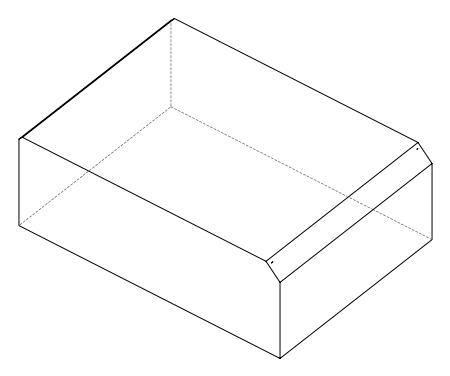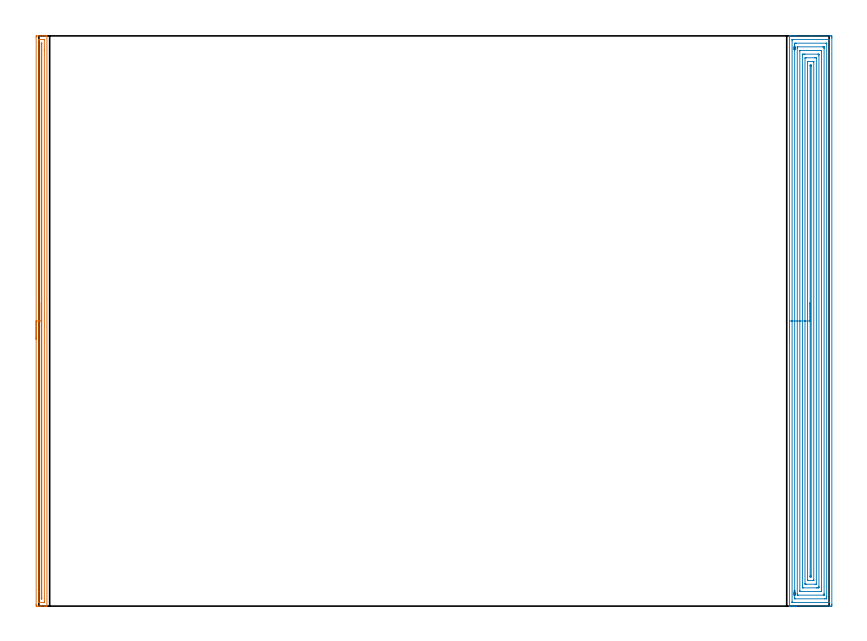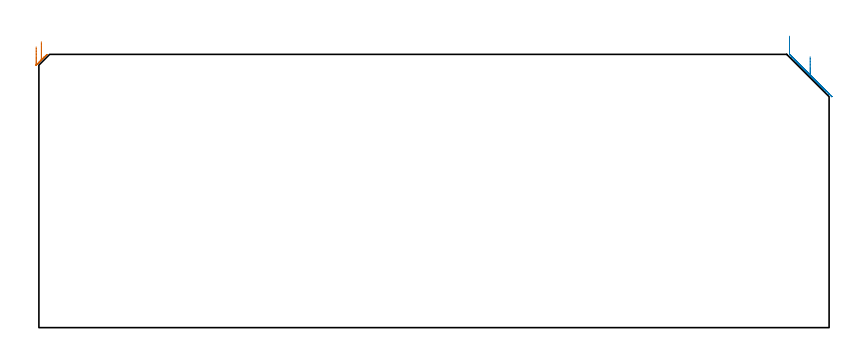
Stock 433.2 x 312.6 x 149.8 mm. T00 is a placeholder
(PLAN: 2 operations, 0 tool changes, 30.4 min)
(1 AREA_MILL | FG_CHAMFER_SURFACE | UGT0205_001 | 7.65 min | 5439 mm3)
(2 AREA_MILL_1 | FG_CHAMFER_SURFACE_1 | UGT0205_001 | 22.75 min | 84121 mm3)
(TOOL UGT0205_001 | Chamfer Mill 20 x 3 x 45 deg. | D20 FL50 Z2)
(OP 1 AREA_MILL)
G17 G21 G94 G90
T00 M6
G54
G17 G0 G90 X-1.5 Y146.3 S1061 M3
G43 Z159.8 H0
Z153.9
G94 G1 Y146.338 Z153.028 F250.
Y146.452 Z152.163
Y146.641 Z151.312
Y146.903 Z150.48
Y147.237 Z149.674
Y147.64 Z148.9
Y148.109 Z148.164
Y148.64 Z147.472
Y149.229 Z146.829
Y149.872 Z146.24
Y150.564 Z145.708
Y151.3 Z145.24
Y152.074 Z144.837
Y152.88 Z144.503
Y153.712 Z144.241
Y154.564 Z144.052
Y155.428 Z143.938
Y156.3 Z143.9
Y311.997
X-1.498 Y312.334
X-1.493 Y312.59 Z143.904
X-1.169 Y312.6 Z144.227
X0.577 Z145.972
X2.017 Z147.413
X3.196 Z148.59
X3.808 Z149.207
X4.168 Z149.567
X4.285 Y312.598 Z149.677
X4.397 Y312.59 Z149.788
X4.4 Y312.444 Z149.8
Y0.156
X4.397 Y0.01 Z149.788
X4.285 Y0.002 Z149.677
X4.168 Y0. Z149.567
X3.808 Z149.207
X3.196 Z148.59
X1.144 Z146.541
X0.577 Z145.972
X-0.012 Z145.383
X-1.068 Z144.328
X-1.169 Y0.002 Z144.227
X-1.493 Y0.01 Z143.904
X-1.498 Y0.266 Z143.9
X-1.5 Y0.603
Y0.941
Y156.3
X-0.086 Z145.314
Y309.998
X-0.085 Y310.213 Z145.315
X-0.081 Y310.551 Z145.319
X-0.079 Y310.585 Z145.321
X-0.028 Y310.591 Z145.372
X0.072 Y310.597 Z145.472
X0.199 Y310.6 Z145.599
X2.818 Y310.599 Z148.218
X2.944 Y310.594 Z148.344
X2.968 Y310.59 Z148.368
X2.979 Y310.581 Z148.379
X2.981 Y310.555 Z148.381
X2.985 Y310.429 Z148.385
X2.986 Y304.753 Z148.386
Y2.602
X2.984 Y2.387 Z148.384
X2.98 Y2.049 Z148.38
X2.979 Y2.015 Z148.379
X2.928 Y2.009 Z148.328
X2.828 Y2.003 Z148.228
X2.701 Y2. Z148.101
X0.082 Y2.001 Z145.482
X-0.044 Y2.006 Z145.356
X-0.068 Y2.01 Z145.332
X-0.079 Y2.019 Z145.321
X-0.081 Y2.045 Z145.319
X-0.085 Y2.171 Z145.315
X-0.086 Y7.853 Z145.314
Y156.3
X1.328 Z146.728
Y307.66
X1.331 Y308.428 Z146.731
X1.333 Y308.548 Z146.733
X1.335 Y308.585 Z146.735
X1.367 Y308.59 Z146.767
X1.45 Y308.595 Z146.85
X1.506 Y308.594 Z146.906
X1.549 Y308.59 Z146.949
X1.565 Y308.581 Z146.965
X1.567 Y308.552 Z146.967
X1.57 Y308.428 Z146.97
X1.571 Y308.305 Z146.971
Y4.94
X1.569 Y4.172 Z146.969
X1.567 Y4.052 Z146.967
X1.565 Y4.015 Z146.965
X1.533 Y4.01 Z146.933
X1.45 Y4.005 Z146.85
X1.394 Y4.006 Z146.794
X1.351 Y4.01 Z146.751
X1.335 Y4.019 Z146.735
X1.333 Y4.048 Z146.733
X1.33 Y4.172 Z146.73
X1.329 Y4.295 Z146.729
X1.328 Y156.3 Z146.728
Y157.172 Z146.766
Y158.037 Z146.88
Y158.888 Z147.069
Y159.72 Z147.331
Y160.526 Z147.665
Y161.3 Z148.068
Y162.036 Z148.537
Y162.728 Z149.068
Y163.371 Z149.657
Y163.96 Z150.301
Y164.492 Z150.993
Y164.96 Z151.728
Y165.363 Z152.502
Y165.697 Z153.308
Y165.959 Z154.14
Y166.148 Z154.992
Y166.262 Z155.857
Y166.3 Z156.728
G0 Z159.8
M5
M2
(OP 2 AREA_MILL_1)
G17 G21 G94 G90
T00 M6
G54
G17 G0 G90 X411.5 Y146.3 S1061 M3
G43 Z159.8 H0
G94 G1 Y146.338 Z158.928 F250.
Y146.452 Z158.063
Y146.641 Z157.212
Y146.903 Z156.38
Y147.237 Z155.574
Y147.64 Z154.8
Y148.108 Z154.064
Y148.64 Z153.372
Y149.229 Z152.729
Y149.872 Z152.14
Y150.564 Z151.608
Y151.3 Z151.14
Y152.074 Z150.737
Y152.88 Z150.403
Y153.712 Z150.141
Y154.564 Z149.952
Y155.428 Z149.838
Y156.3 Z149.8
Y312.444
X411.503 Y312.59 Z149.788
X411.526 Y312.593 Z149.765
X411.865 Y312.6 Z149.434
X412.285 Z149.014
X412.907 Z148.388
X414.104 Z147.193
X414.679 Z146.614
X423.322 Z137.976
X433.581 Z127.716
X434.18 Y312.596 Z127.117
X434.692 Y312.592 Z126.606
X434.694 Y312.515 Z126.603
X434.699 Y311.997 Z126.601
X434.7 Y311.474 Z126.6
Y0.971
X434.699 Y0.603 Z126.601
X434.694 Y0.085 Z126.603
X434.692 Y0.008 Z126.606
X434.18 Y0.004 Z127.117
X433.581 Y0. Z127.716
X415.278 Z146.017
X414.679 Z146.614
X414.104 Z147.193
X413.793 Z147.503
X413.217 Z148.079
X412.907 Z148.388
X412.285 Z149.014
X411.865 Z149.434
X411.527 Z149.764
X411.503 Y0.009 Z149.788
X411.5 Y0.157 Z149.8
Y156.3
X412.914 Z148.386
Y310.205
X412.916 Y310.434 Z148.384
X412.919 Y310.544 Z148.381
X412.921 Y310.59 Z148.379
X413.024 Y310.593 Z148.276
X413.41 Y310.599 Z147.89
X432.91 Z128.39
X433.151 Y310.595 Z128.149
X433.246 Y310.59 Z128.054
X433.279 Y310.587 Z128.021
X433.281 Y310.542 Z128.019
X433.284 Y310.435 Z128.016
X433.286 Y310.22 Z128.014
Y2.395
X433.284 Y2.166 Z128.016
X433.281 Y2.056 Z128.019
X433.279 Y2.01 Z128.021
X433.176 Y2.007 Z128.124
X432.79 Y2.001 Z128.51
X413.29 Z148.01
X413.049 Y2.005 Z148.251
X412.954 Y2.01 Z148.346
X412.921 Y2.013 Z148.379
X412.919 Y2.058 Z148.381
X412.916 Y2.165 Z148.384
X412.914 Y2.38 Z148.386
Y156.3
X414.328 Z146.972
X414.329 Y307.536 Z146.971
X414.33 Y307.888 Z146.97
X414.336 Y308.428 Z146.964
X414.345 Y308.59 Z146.955
X414.511 Y308.598 Z146.789
X414.679 Y308.599 Z146.621
X415.395 Y308.6 Z145.905
X431.521 Y308.599 Z129.779
X431.691 Y308.595 Z129.609
X431.804 Y308.59 Z129.496
X431.865 Y308.58 Z129.435
X431.867 Y308.545 Z129.433
X431.87 Y308.428 Z129.43
X431.871 Y308.075 Z129.429
Y5.064
X431.87 Y4.712 Z129.43
X431.865 Y4.172 Z129.435
X431.855 Y4.01 Z129.445
X431.689 Y4.002 Z129.611
X431.521 Y4.001 Z129.779
X430.805 Y4. Z130.495
X414.679 Y4.001 Z146.621
X414.509 Y4.005 Z146.791
X414.396 Y4.01 Z146.904
X414.335 Y4.02 Z146.965
X414.333 Y4.055 Z146.967
X414.33 Y4.172 Z146.97
X414.329 Y4.525 Z146.971
X414.328 Y156.3 Z146.972
X415.743 Z145.557
Y305.752
X415.745 Y306.464 Z145.555
X415.748 Y306.567 Z145.552
X415.749 Y306.589 Z145.551
X415.768 Y306.592 Z145.532
X415.82 Y306.596 Z145.48
X416.031 Y306.599 Z145.269
X429.748 Y306.6 Z131.552
X430.183 Y306.599 Z131.117
X430.379 Y306.597 Z130.921
X430.428 Y306.593 Z130.872
X430.448 Y306.59 Z130.852
X430.451 Y306.579 Z130.849
X430.453 Y306.512 Z130.847
X430.457 Y305.93 Z130.843
Y305.752
Y6.848
X430.455 Y6.137 Z130.845
X430.452 Y6.033 Z130.848
X430.451 Y6.011 Z130.849
X430.432 Y6.008 Z130.868
X430.38 Y6.004 Z130.92
X430.169 Y6.001 Z131.131
X416.452 Y6. Z144.848
X416.017 Y6.001 Z145.283
X415.821 Y6.003 Z145.479
X415.772 Y6.007 Z145.528
X415.752 Y6.01 Z145.548
X415.749 Y6.021 Z145.551
X415.747 Y6.088 Z145.553
X415.743 Y6.67 Z145.557
Y6.848
Y156.3
X417.157 Z144.143
Y304.333
X417.159 Y304.455 Z144.141
X417.164 Y304.551 Z144.136
X417.168 Y304.591 Z144.132
X417.182 Y304.593 Z144.118
X417.339 Y304.597 Z143.961
X417.597 Y304.6 Z143.703
X428.861 Y304.599 Z132.439
X428.951 Y304.598 Z132.349
X429.006 Y304.594 Z132.294
X429.031 Y304.591 Z132.269
X429.036 Y304.515 Z132.264
X429.041 Y304.15 Z132.259
X429.043 Y303.967 Z132.257
Y8.267
X429.041 Y8.145 Z132.259
X429.036 Y8.049 Z132.264
X429.032 Y8.009 Z132.268
X429.018 Y8.007 Z132.282
X428.861 Y8.003 Z132.439
X428.603 Y8. Z132.697
X417.339 Y8.001 Z143.961
X417.249 Y8.002 Z144.051
X417.194 Y8.006 Z144.106
X417.169 Y8.009 Z144.131
X417.164 Y8.085 Z144.136
X417.159 Y8.45 Z144.141
X417.157 Y8.633 Z144.143
Y156.3
X418.571 Z142.729
Y301.834
X418.573 Y302.183 Z142.727
X418.576 Y302.454 Z142.724
X418.578 Y302.581 Z142.722
X418.705 Y302.592 Z142.595
X419.111 Y302.597 Z142.189
X419.583 Y302.6 Z141.717
X419.998 Z141.302
X427.089 Y302.599 Z134.211
X427.565 Y302.596 Z133.735
X427.614 Y302.59 Z133.686
X427.622 Y302.538 Z133.678
X427.625 Y302.183 Z133.675
X427.628 Y301.639 Z133.672
X427.629 Y10.766 Z133.671
X427.627 Y10.417 Z133.673
X427.624 Y10.146 Z133.676
X427.622 Y10.019 Z133.678
X427.495 Y10.008 Z133.805
X427.089 Y10.003 Z134.211
X426.617 Y10. Z134.683
X426.202 Z135.098
X419.111 Y10.001 Z142.189
X418.635 Y10.004 Z142.665
X418.586 Y10.01 Z142.714
X418.578 Y10.062 Z142.722
X418.575 Y10.417 Z142.725
X418.572 Y10.961 Z142.728
X418.571 Y156.3 Z142.729
X419.985 Z141.315
X419.986 Y300.41 Z141.314
X419.998 Y300.59 Z141.302
X420.685 Y300.599 Z140.615
X425.316 Z135.984
X426.006 Y300.596 Z135.294
X426.202 Y300.59 Z135.098
X426.214 Y300.398 Z135.086
Y300.386
Y12.19
X426.202 Y12.01 Z135.098
X425.515 Y12.001 Z135.785
X420.884 Z140.416
X420.194 Y12.004 Z141.106
X419.998 Y12.01 Z141.302
X419.986 Y12.202 Z141.314
Y12.214
X419.985 Y156.3 Z141.315
X421.4 Z139.9
Y298.094
X421.403 Y298.468 Z139.897
X421.406 Y298.573 Z139.894
X421.408 Y298.591 Z139.892
X421.417 Y298.594 Z139.883
X421.443 Y298.597 Z139.857
X421.552 Y298.599 Z139.748
X421.77 Y298.6 Z139.53
X424.443 Z136.857
X424.649 Y298.596 Z136.651
X424.752 Y298.591 Z136.548
X424.794 Y298.587 Z136.506
X424.796 Y298.557 Z136.504
X424.798 Y298.47 Z136.502
X424.8 Y298.241 Z136.5
Y14.506
X424.797 Y14.132 Z136.503
X424.794 Y14.027 Z136.506
X424.792 Y14.009 Z136.508
X424.783 Y14.006 Z136.517
X424.757 Y14.003 Z136.543
X424.648 Y14.001 Z136.652
X424.43 Y14. Z136.87
X421.757 Z139.543
X421.551 Y14.004 Z139.749
X421.448 Y14.009 Z139.852
X421.406 Y14.013 Z139.894
X421.404 Y14.043 Z139.896
X421.402 Y14.13 Z139.898
X421.4 Y14.359 Z139.9
Y156.3
X422.814 Z138.486
Y296.071
X422.816 Y296.371 Z138.484
X422.818 Y296.521 Z138.482
X422.821 Y296.587 Z138.479
X422.891 Y296.593 Z138.409
X423.349 Y296.592 Z137.951
X423.373 Y296.59 Z137.927
X423.379 Y296.572 Z137.921
X423.382 Y296.506 Z137.918
X423.385 Y296.369 Z137.915
X423.386 Y296.095 Z137.914
Y295.937
Y16.529
X423.384 Y16.229 Z137.916
X423.382 Y16.079 Z137.918
X423.379 Y16.013 Z137.921
X423.309 Y16.007 Z137.991
X422.851 Y16.009 Z138.449
X422.827 Y16.01 Z138.473
X422.821 Y16.028 Z138.479
X422.818 Y16.094 Z138.482
X422.815 Y16.231 Z138.485
X422.814 Y16.505 Z138.486
Y16.663
Y156.3
Y157.172 Z138.524
Y158.037 Z138.638
Y158.888 Z138.827
Y159.72 Z139.089
Y160.526 Z139.423
Y161.3 Z139.826
Y162.036 Z140.295
Y162.728 Z140.826
Y163.371 Z141.415
Y163.96 Z142.058
Y164.492 Z142.75
Y164.96 Z143.486
Y165.363 Z144.26
Y165.697 Z145.066
Y165.959 Z145.898
Y166.148 Z146.75
Y166.262 Z147.615
Y166.3 Z148.486
G0 Z159.8
M5
M2
